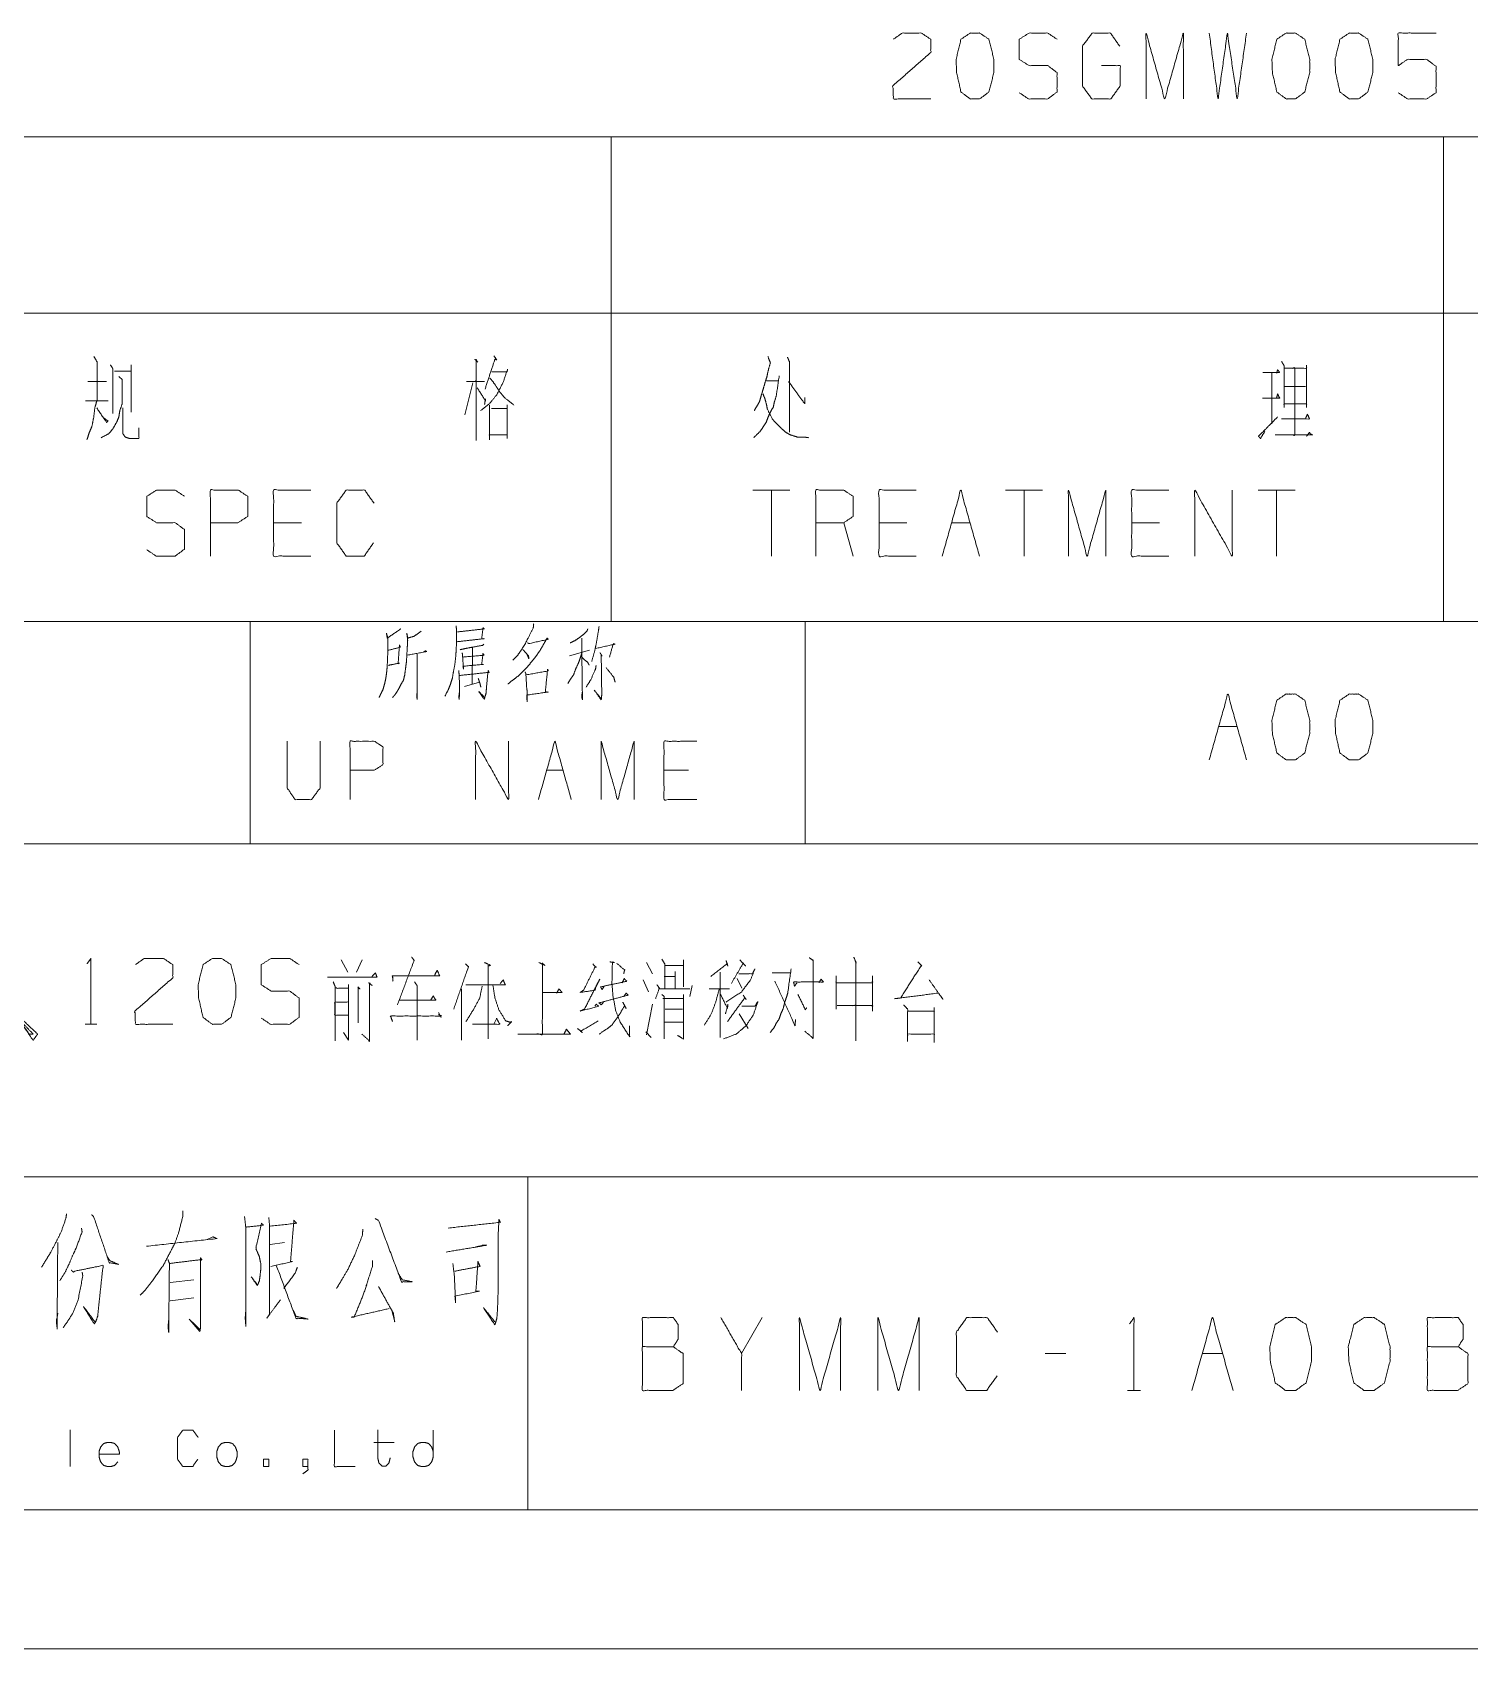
# Model space of a CAD drawing. Header units: millimetres. Extents: x 0 to 210, y 0 to 297.
# Drawn here: x 107.1 to 158.9, y 0 to 58.2 of the extents above; entities that cross this region are included whole.
import ezdxf

# ---------------------------------------------------------------- set-up
doc = ezdxf.new("R2010")
doc.units = ezdxf.units.MM
doc.layers.add('101', color=7, linetype='Continuous', true_color=0xffffff)

msp = doc.modelspace()

# ---------------------------------------------------------------- linework, layer by layer
at = {"layer": '101', "color": 72, "linetype": 'Continuous', "lineweight": 18}
for p, q in [((103, 54.463), (128, 54.463)), ((128, 54.463), (158, 54.463)), ((128, 54.463), (128, 48.113)), ((158, 54.463), (205, 54.463)), ((158, 54.463), (158, 48.113)), ((103, 48.113), (128, 48.113)), ((128, 48.113), (128, 37)), ((128, 48.113), (158, 48.113)), ((158, 48.113), (158, 37)), ((158, 48.113), (205, 48.113)), ((110.102, 46.025), (110.703, 46.025)), ((110.703, 46.25), (110.703, 44.55)), ((109.147, 45.65), (109.819, 45.65)), ((123.018, 45.6), (122.735, 44.45)), ((133.601, 45.675), (134.025, 45.675)), ((151.813, 45.95), (151.813, 44.125)), ((152.255, 45.475), (153.032, 45.475)), ((109.059, 44.95), (109.872, 44.95)), ((134.449, 41.737), (133.106, 41.737)), ((133.778, 41.737), (133.778, 39.362)), ((143.555, 41.737), (142.212, 41.737)), ((142.884, 41.737), (142.884, 39.362)), ((152.661, 41.737), (151.318, 41.737)), ((151.989, 41.737), (151.989, 39.362)), ((116.847, 40.563), (115.839, 40.563)), ((136.726, 39.362), (136.39, 40.563)), ((138.666, 40.563), (137.659, 40.563)), ((140.271, 40.563), (140.943, 40.563)), ((147.772, 40.563), (146.765, 40.563)), ((103, 37), (128, 37)), ((128, 37), (158, 37)), ((158, 37), (205, 37)), ((123.012, 36.054), (122.996, 34.751)), ((126.507, 35.767), (127.226, 35.966)), ((122.715, 34.663), (123.262, 34.818)), ((149.896, 33.217), (150.568, 33.217)), ((125.679, 31.649), (126.273, 31.649)), ((130.798, 31.649), (129.909, 31.649)), ((118.273, 24.817), (118.52, 24.367)), ((119.033, 24.817), (118.821, 24.367)), ((129.284, 24.717), (129.496, 24.317)), ((129.938, 24.617), (130.592, 24.617)), ((130.61, 24.817), (130.61, 23.842)), ((129.16, 24.092), (129.355, 23.667)), ((129.92, 24.217), (130.327, 24.217)), ((130.309, 24.392), (130.309, 23.767)), ((130.928, 23.892), (130.839, 23.492)), ((132.55, 24.142), (132.709, 23.792)), ((133.802, 24.342), (134.473, 24.342)), ((122.614, 23.767), (122.614, 21.917)), ((129.708, 23.767), (130.839, 23.767)), ((129.867, 23.417), (130.592, 23.417)), ((121.875, 22.742), (121.787, 22.917)), ((129.284, 22.117), (129.496, 23.217)), ((129.956, 23.042), (130.574, 23.042)), ((132.621, 22.867), (132.939, 22.342)), ((109.043, 22.492), (109.467, 22.492)), ((118.361, 22.192), (118.538, 21.917)), ((123.869, 22.692), (123.78, 22.492)), ((129.249, 22.217), (129.443, 22.017)), ((129.92, 22.567), (130.61, 22.567)), ((113.645, 14.842), (113.45, 14.738)), ((116.229, 14.635), (115.717, 14.566)), ((112.962, 13.289), (112.108, 13.186)), ((112.108, 12.53), (112.962, 12.634)), ((133.445, 11.925), (132.704, 10.628)), ((144.389, 10.628), (143.648, 10.628)), ((149.305, 10.628), (150.047, 10.628)), ((146.613, 9.303), (147.081, 9.303)), ((108.504, 7.887), (108.504, 6.562)), ((119.448, 7.431), (120.18, 7.431))]:
    msp.add_line(p, q, dxfattribs=at)
at = {"layer": '101', "color": 133, "linetype": 'Continuous', "lineweight": 18}
for p, q in [((25, 37), (205, 37)), ((115, 37), (115, 29)), ((135, 37), (135, 29)), ((25, 29), (205, 29)), ((75, 17), (184, 17)), ((125, 17), (125, 5)), ((25, 5), (205, 5)), ((25, 5), (205, 5)), ((0, 0), (210, 0))]:
    msp.add_line(p, q, dxfattribs=at)
at = {"layer": '101', "color": 72, "linetype": 'Continuous', "lineweight": 18}
for points, knots in [([(156.372, 56.054), (156.708, 55.829), (157.397, 55.829), (157.733, 56.054), (157.733, 57.004), (157.397, 57.254), (156.708, 57.254), (156.372, 57.029), (156.372, 58.204), (157.733, 58.204)], [0, 0, 0.062228, 0.168344, 0.230572, 0.376816, 0.441265, 0.547381, 0.609609, 0.790489, 1, 1]), ([(138.178, 57.979), (138.496, 58.204), (139.185, 58.204), (139.521, 57.979), (139.521, 57.504), (138.16, 56.304), (138.178, 55.829), (139.521, 55.829)], [0, 0, 0.069693, 0.192977, 0.265273, 0.350228, 0.674741, 0.759753, 1, 1]), ([(141.285, 55.829), (141.621, 56.079), (141.798, 56.779), (141.798, 57.254), (141.621, 57.979), (141.285, 58.204), (140.949, 58.204), (140.613, 57.979), (140.437, 57.254), (140.454, 56.779), (140.613, 56.079), (140.949, 55.829), (141.285, 55.829)], [0, 0, 0.067526, 0.183971, 0.260583, 0.380943, 0.446141, 0.500306, 0.565504, 0.685864, 0.762529, 0.87831, 0.945835, 1, 1]), ([(142.713, 56.054), (143.049, 55.829), (143.738, 55.829), (144.074, 56.079), (144.074, 56.779), (143.738, 57.029), (143.067, 57.029), (142.713, 57.254), (142.713, 57.979), (143.067, 58.204), (143.738, 58.204), (144.074, 57.979)], [0, 0, 0.068036, 0.184054, 0.254519, 0.372335, 0.442799, 0.555843, 0.62637, 0.748394, 0.81892, 0.931964, 1, 1]), ([(145.679, 57.029), (146.351, 57.029), (146.351, 56.304), (146.015, 55.829), (145.325, 55.829), (144.99, 56.304), (144.99, 57.729), (145.343, 58.204), (145.997, 58.204), (146.333, 57.729)], [0, 0, 0.103297, 0.214796, 0.304262, 0.410276, 0.499741, 0.718897, 0.809958, 0.910535, 1, 1]), ([(147.284, 55.829), (147.284, 58.204), (147.955, 55.829), (148.627, 58.204), (148.627, 55.829)], [0, 0, 0.245192, 0.5, 0.754808, 1, 1]), ([(149.56, 58.204), (149.878, 55.829), (150.214, 58.204), (150.568, 55.829), (150.904, 58.204)], [0, 0, 0.249745, 0.499742, 0.750003, 1, 1]), ([(152.667, 55.829), (153.003, 56.079), (153.18, 56.779), (153.18, 57.254), (153.003, 57.979), (152.667, 58.204), (152.332, 58.204), (151.996, 57.979), (151.819, 57.254), (151.837, 56.779), (151.996, 56.079), (152.332, 55.829), (152.667, 55.829)], [0, 0, 0.067526, 0.183971, 0.260583, 0.380943, 0.446141, 0.500306, 0.565504, 0.685864, 0.762529, 0.87831, 0.945835, 1, 1]), ([(154.944, 55.829), (155.28, 56.079), (155.456, 56.779), (155.456, 57.254), (155.28, 57.979), (154.944, 58.204), (154.608, 58.204), (154.272, 57.979), (154.095, 57.254), (154.113, 56.779), (154.272, 56.079), (154.608, 55.829), (154.944, 55.829)], [0, 0, 0.067525, 0.18397, 0.260582, 0.380942, 0.44614, 0.500306, 0.565504, 0.685863, 0.762528, 0.878308, 0.945834, 1, 1]), ([(109.359, 46.55), (109.483, 46.35), (109.483, 45), (109.395, 44.7), (109.359, 44.375), (109.289, 44.025), (109.2, 43.825), (109.112, 43.55)], [0, 0, 0.076124, 0.513098, 0.61433, 0.720148, 0.835726, 0.906502, 1, 1]), ([(109.96, 46.25), (110.049, 46.1), (110.049, 44.5)], [0, 0, 0.098129, 1, 1]), ([(123.089, 46.45), (123.195, 46.35), (123.142, 46.425), (123.142, 43.525), (123.142, 45.65), (122.788, 45.65), (123.442, 45.65)], [0, 0, 0.023248, 0.037897, 0.500409, 0.839319, 0.895699, 1, 1]), ([(123.708, 46), (124.255, 46), (124.273, 46.1), (124.114, 45.625), (123.884, 45.175), (123.619, 44.85), (123.301, 44.6)], [0, 0, 0.220962, 0.261916, 0.463927, 0.667688, 0.836827, 1, 1]), ([(123.778, 46.575), (123.884, 46.425), (123.814, 46.45), (123.46, 45.375)], [0, 0, 0.13213, 0.186063, 1, 1]), ([(133.654, 46.55), (133.742, 46.325), (133.654, 46), (133.619, 45.825), (133.548, 45.6), (133.477, 45.35), (133.407, 45.125), (133.353, 44.925), (133.265, 44.775), (133.159, 44.6)], [0, 0, 0.116543, 0.278922, 0.364994, 0.478699, 0.603955, 0.717661, 0.817415, 0.901348, 1, 1]), ([(134.361, 46.525), (134.432, 46.35), (134.432, 43.825)], [0, 0, 0.06955, 1, 1]), ([(151.495, 45.975), (152.096, 45.975), (152.025, 46.075), (151.989, 45.95)], [0, 0, 0.704249, 0.847765, 1, 1]), ([(152.166, 46.375), (152.255, 46.225), (152.255, 44.725), (152.255, 44.85), (153.068, 44.85), (153.068, 44.725), (153.068, 46.225), (153.068, 46.125), (152.255, 46.125), (152.643, 46.125), (152.643, 43.725), (151.936, 43.725), (153.28, 43.725), (153.191, 43.775), (153.174, 43.825), (153.068, 43.675)], [0, 0, 0.016858, 0.162099, 0.174203, 0.252928, 0.265032, 0.410274, 0.419956, 0.498682, 0.536333, 0.76872, 0.837177, 0.967246, 0.977078, 0.982212, 1, 1]), ([(110.261, 45.825), (110.385, 45.725), (110.385, 44.85), (110.296, 44.6), (110.261, 44.375), (110.19, 44.2), (110.049, 43.95), (109.907, 43.775), (109.624, 43.625)], [0, 0, 0.062433, 0.405832, 0.509894, 0.59928, 0.673353, 0.786074, 0.87437, 1, 1]), ([(123.177, 45.425), (123.478, 44.95), (123.478, 45.025), (123.442, 44.825)], [0, 0, 0.668994, 0.75826, 1, 1]), ([(123.637, 45.775), (123.814, 45.55), (124.008, 45.25), (124.185, 45.05), (124.503, 44.8)], [0, 0, 0.21756, 0.48939, 0.692336, 1, 1]), ([(134.061, 45.85), (133.954, 45.125), (133.884, 44.9), (133.848, 44.725), (133.742, 44.55), (133.654, 44.35), (133.601, 44.2), (133.477, 44), (133.371, 43.85), (133.141, 43.625)], [0, 0, 0.296654, 0.39214, 0.464421, 0.547268, 0.635794, 0.700206, 0.795423, 0.869796, 1, 1]), ([(134.396, 45.65), (134.98, 44.85), (134.98, 45.075)], [0, 0, 0.814823, 1, 1]), ([(133.477, 45.2), (133.548, 45.025), (133.601, 44.825), (133.636, 44.65), (133.813, 44.3), (133.901, 44.2), (134.149, 43.95), (134.29, 43.825), (134.467, 43.725), (134.714, 43.65), (134.944, 43.65), (135.121, 43.625)], [0, 0, 0.075193, 0.157622, 0.228748, 0.384953, 0.438117, 0.578252, 0.653438, 0.734338, 0.837349, 0.928887, 1, 1]), ([(151.477, 45.05), (152.096, 45.05), (152.025, 45.2), (151.989, 45.075)], [0, 0, 0.676568, 0.857927, 1, 1]), ([(109.465, 44.7), (109.819, 44.175), (109.872, 44.225), (109.731, 44.325)], [0, 0, 0.720053, 0.802973, 1, 1]), ([(110.402, 44.7), (110.402, 43.775), (110.491, 43.65), (110.632, 43.6), (110.985, 43.6), (110.985, 43.975)], [0, 0, 0.472766, 0.551006, 0.627665, 0.808337, 1, 1]), ([(123.619, 44.8), (123.619, 43.55), (123.619, 43.725), (124.255, 43.725), (124.255, 43.6), (124.255, 44.8), (124.255, 44.675), (123.69, 44.675)], [0, 0, 0.306606, 0.349531, 0.505606, 0.536266, 0.830607, 0.861268, 1, 1]), ([(151.565, 43.85), (151.406, 43.6), (151.336, 43.675), (152.025, 44.375)], [0, 0, 0.214442, 0.289032, 1, 1]), ([(152.166, 44.3), (153.174, 44.3), (153.103, 44.475), (153.032, 44.325)], [0, 0, 0.739677, 0.87825, 1, 1]), ([(111.269, 39.588), (111.604, 39.362), (112.294, 39.362), (112.63, 39.613), (112.63, 40.313), (112.294, 40.563), (111.622, 40.563), (111.269, 40.788), (111.269, 41.513), (111.622, 41.737), (112.294, 41.737), (112.63, 41.513)], [0, 0, 0.068036, 0.184055, 0.254519, 0.372335, 0.4428, 0.555844, 0.62637, 0.748394, 0.81892, 0.931964, 1, 1]), ([(113.563, 39.362), (113.563, 41.737), (114.57, 41.737), (114.906, 41.513), (114.906, 40.788), (114.553, 40.563), (113.563, 40.563)], [0, 0, 0.401146, 0.571312, 0.639588, 0.762044, 0.832819, 1, 1]), ([(117.183, 39.362), (115.839, 39.362), (115.839, 41.737), (117.183, 41.737)], [0, 0, 0.26539, 0.73461, 1, 1]), ([(119.441, 39.838), (119.106, 39.362), (118.452, 39.362), (118.116, 39.838), (118.116, 41.263), (118.452, 41.737), (119.123, 41.737), (119.459, 41.263)], [0, 0, 0.114569, 0.243367, 0.357936, 0.638584, 0.753153, 0.885432, 1, 1]), ([(135.383, 39.362), (135.383, 41.737), (136.39, 41.737), (136.726, 41.513), (136.726, 40.788), (136.39, 40.563), (135.383, 40.563)], [0, 0, 0.400952, 0.571035, 0.639278, 0.761674, 0.829917, 1, 1]), ([(139.002, 39.362), (137.659, 39.362), (137.659, 41.737), (139.002, 41.737)], [0, 0, 0.26539, 0.73461, 1, 1]), ([(139.935, 39.362), (140.607, 41.737), (141.279, 39.362)], [0, 0, 0.5, 1, 1]), ([(144.488, 39.362), (144.488, 41.737), (145.16, 39.362), (145.832, 41.737), (145.832, 39.362)], [0, 0, 0.245192, 0.5, 0.754808, 1, 1]), ([(148.108, 39.362), (146.765, 39.362), (146.765, 41.737), (148.108, 41.737)], [0, 0, 0.26539, 0.73461, 1, 1]), ([(149.041, 39.362), (149.041, 41.737), (150.385, 39.362), (150.385, 41.737)], [0, 0, 0.317574, 0.682426, 1, 1]), ([(120.421, 36.739), (120.359, 36.695), (119.937, 36.407), (119.906, 36.584), (119.953, 36.407), (119.953, 35.833), (119.937, 35.48), (119.922, 35.237), (119.89, 34.994), (119.843, 34.774), (119.781, 34.553), (119.703, 34.398), (119.641, 34.266)], [0, 0, 0.024363, 0.186801, 0.243941, 0.302153, 0.485022, 0.597667, 0.675194, 0.753199, 0.825098, 0.89819, 0.953346, 1, 1]), ([(122.419, 36.849), (122.434, 36.65), (122.434, 36.297), (122.419, 35.966), (122.403, 35.745), (122.372, 35.458), (122.325, 35.215), (122.278, 34.95), (122.216, 34.751), (122.138, 34.553), (122.013, 34.31)], [0, 0, 0.076502, 0.212087, 0.33934, 0.424292, 0.535106, 0.630037, 0.733303, 0.813246, 0.895185, 1, 1]), ([(122.465, 36.628), (123.433, 36.739), (123.387, 36.783), (123.34, 36.385), (123.418, 36.385), (122.45, 36.275)], [0, 0, 0.391079, 0.41692, 0.577582, 0.608917, 1, 1]), ([(125.212, 36.915), (125.197, 36.761), (125.009, 36.407), (124.9, 36.187), (124.775, 35.988), (124.619, 35.767), (124.463, 35.613)], [0, 0, 0.101774, 0.363751, 0.525154, 0.678922, 0.85608, 1, 1]), ([(127.163, 36.739), (127.132, 36.65), (126.929, 36.474), (126.71, 36.319), (126.523, 36.231)], [0, 0, 0.111852, 0.433096, 0.752713, 1, 1]), ([(127.569, 36.827), (127.553, 36.717), (127.475, 36.253), (127.413, 35.944), (127.304, 35.568)], [0, 0, 0.086565, 0.451628, 0.696475, 1, 1]), ([(119.984, 35.414), (120.015, 35.436), (120.374, 35.502), (120.327, 35.48), (120.374, 36.165), (120.405, 36.076), (119.968, 35.966)], [0, 0, 0.022686, 0.239276, 0.269989, 0.676988, 0.732559, 1, 1]), ([(121.155, 36.65), (120.905, 36.474), (120.671, 36.407), (120.64, 36.584), (120.671, 36.319), (120.655, 36.054), (120.64, 35.767), (120.624, 35.524), (120.593, 35.303), (120.562, 35.061), (120.515, 34.884), (120.437, 34.751), (120.359, 34.597), (120.281, 34.464), (120.203, 34.354), (120.124, 34.266)], [0, 0, 0.096321, 0.172939, 0.229417, 0.313418, 0.396987, 0.487496, 0.564125, 0.634337, 0.711437, 0.768975, 0.817389, 0.871906, 0.920319, 0.962889, 1, 1]), ([(123.418, 36.187), (123.371, 36.143), (122.981, 36.076), (122.762, 36.032), (122.559, 35.988)], [0, 0, 0.072252, 0.516596, 0.766865, 1, 1]), ([(124.994, 36.231), (125.041, 36.209), (125.743, 36.363), (125.696, 36.407), (125.571, 36.187), (125.431, 35.944), (125.29, 35.745), (125.134, 35.546), (124.963, 35.348), (124.775, 35.149), (124.572, 34.972), (124.416, 34.862), (124.291, 34.751)], [0, 0, 0.017096, 0.254607, 0.275862, 0.359625, 0.452277, 0.53264, 0.616084, 0.702808, 0.792985, 0.881825, 0.94496, 1, 1]), ([(126.945, 36.407), (126.96, 34.663), (126.976, 34.177), (126.945, 34.266), (126.96, 34.464)], [0, 0, 0.691282, 0.883883, 0.921006, 1, 1]), ([(127.444, 36.032), (128.147, 36.187), (128.084, 36.209), (127.944, 35.723)], [0, 0, 0.55707, 0.608361, 1, 1]), ([(120.655, 35.789), (121.358, 35.922), (121.311, 35.944), (121.233, 35.9)], [0, 0, 0.834812, 0.895274, 1, 1]), ([(121.014, 35.833), (121.014, 34.199), (120.999, 34.31), (121.014, 34.487)], [0, 0, 0.849784, 0.907773, 1, 1]), ([(122.637, 35.878), (122.653, 35.723), (122.684, 35.281), (122.668, 35.392), (123.402, 35.458), (123.34, 35.458), (123.387, 35.855), (123.418, 35.789), (122.653, 35.723)], [0, 0, 0.056492, 0.217482, 0.25803, 0.525927, 0.548636, 0.694166, 0.720796, 1, 1]), ([(124.822, 35.988), (124.853, 35.966), (125.025, 35.767), (125.041, 35.657), (124.978, 35.811)], [0, 0, 0.066042, 0.519584, 0.712131, 1, 1]), ([(126.945, 35.855), (126.851, 35.568), (126.742, 35.326), (126.648, 35.083), (126.554, 34.95), (126.445, 34.774)], [0, 0, 0.251918, 0.474133, 0.691325, 0.826698, 1, 1]), ([(126.96, 35.701), (127.163, 35.524), (127.21, 35.436)], [0, 0, 0.729093, 1, 1]), ([(127.6, 35.878), (127.678, 35.767), (127.647, 35.789), (127.663, 34.619), (127.663, 34.332), (127.647, 34.177), (127.397, 34.531), (127.647, 34.222)], [0, 0, 0.051678, 0.066295, 0.513631, 0.623345, 0.682723, 0.848096, 1, 1]), ([(122.512, 35.237), (122.528, 35.039), (122.544, 34.531), (122.528, 34.199), (122.512, 34.288), (122.544, 34.509)], [0, 0, 0.147472, 0.523364, 0.768667, 0.835021, 1, 1]), ([(122.544, 35.061), (123.605, 35.171), (123.574, 35.237), (123.558, 35.127), (123.511, 34.619), (123.496, 34.42), (123.433, 34.199), (123.23, 34.487), (123.449, 34.266)], [0, 0, 0.374082, 0.399751, 0.438832, 0.617592, 0.687461, 0.76789, 0.891106, 1, 1]), ([(123.215, 34.95), (123.277, 34.774), (123.308, 34.641)], [0, 0, 0.579211, 1, 1]), ([(124.9, 35.193), (124.931, 35.127), (124.963, 34.575), (124.978, 34.509), (124.978, 34.111), (124.963, 34.288), (124.963, 34.354), (125.728, 34.464), (125.634, 34.464), (125.712, 35.281), (125.743, 35.237), (125.696, 35.215), (124.947, 35.083)], [0, 0, 0.01883, 0.160989, 0.178488, 0.28068, 0.326276, 0.343307, 0.542027, 0.566111, 0.777128, 0.791034, 0.804346, 1, 1]), ([(127.46, 35.414), (127.444, 35.303), (127.272, 34.906), (127.101, 34.641)], [0, 0, 0.12962, 0.632946, 1, 1]), ([(127.819, 35.348), (128.1, 34.994), (128.147, 34.818)], [0, 0, 0.711827, 1, 1]), ([(152.667, 32.017), (153.003, 32.267), (153.18, 32.967), (153.18, 33.442), (153.003, 34.167), (152.667, 34.392), (152.332, 34.392), (151.996, 34.167), (151.819, 33.442), (151.837, 32.967), (151.996, 32.267), (152.332, 32.017), (152.667, 32.017)], [0, 0, 0.067526, 0.183972, 0.260584, 0.380943, 0.446141, 0.500306, 0.565504, 0.685864, 0.762529, 0.87831, 0.945835, 1, 1]), ([(154.944, 32.017), (155.28, 32.267), (155.456, 32.967), (155.456, 33.442), (155.28, 34.167), (154.944, 34.392), (154.608, 34.392), (154.272, 34.167), (154.095, 33.442), (154.113, 32.967), (154.272, 32.267), (154.608, 32.017), (154.944, 32.017)], [0, 0, 0.067525, 0.183971, 0.260583, 0.380942, 0.44614, 0.500306, 0.565504, 0.685863, 0.762528, 0.878308, 0.945834, 1, 1]), ([(116.331, 32.687), (116.331, 31.009), (116.612, 30.589), (117.205, 30.589), (117.517, 31.009), (117.517, 32.687)], [0, 0, 0.337151, 0.438598, 0.557782, 0.662849, 1, 1]), ([(118.594, 30.589), (118.594, 32.687), (119.484, 32.687), (119.78, 32.488), (119.78, 31.848), (119.468, 31.649), (118.594, 31.649)], [0, 0, 0.401145, 0.571312, 0.639588, 0.762043, 0.832818, 1, 1]), ([(123.12, 30.589), (123.12, 32.687), (124.306, 30.589), (124.306, 32.687)], [0, 0, 0.317574, 0.682426, 1, 1]), ([(125.383, 30.589), (125.976, 32.687), (126.569, 30.589)], [0, 0, 0.5, 1, 1]), ([(127.646, 30.589), (127.646, 32.687), (128.239, 30.589), (128.832, 32.687), (128.832, 30.589)], [0, 0, 0.245192, 0.5, 0.754808, 1, 1]), ([(131.095, 30.589), (129.909, 30.589), (129.909, 32.687), (131.095, 32.687)], [0, 0, 0.26539, 0.73461, 1, 1]), ([(109.114, 24.667), (109.255, 24.867), (109.255, 22.492)], [0, 0, 0.093488, 1, 1]), ([(110.86, 24.642), (111.178, 24.867), (111.868, 24.867), (112.203, 24.642), (112.203, 24.167), (110.842, 22.967), (110.86, 22.492), (112.203, 22.492)], [0, 0, 0.069692, 0.192978, 0.265274, 0.350227, 0.67474, 0.759752, 1, 1]), ([(113.967, 22.492), (114.303, 22.742), (114.48, 23.442), (114.48, 23.917), (114.303, 24.642), (113.967, 24.867), (113.632, 24.867), (113.296, 24.642), (113.119, 23.917), (113.137, 23.442), (113.296, 22.742), (113.632, 22.492), (113.967, 22.492)], [0, 0, 0.067526, 0.183972, 0.260584, 0.380943, 0.446142, 0.500306, 0.565504, 0.685863, 0.762529, 0.87831, 0.945835, 1, 1]), ([(115.395, 22.717), (115.731, 22.492), (116.421, 22.492), (116.756, 22.742), (116.756, 23.442), (116.421, 23.692), (115.749, 23.692), (115.395, 23.917), (115.395, 24.642), (115.749, 24.867), (116.421, 24.867), (116.756, 24.642)], [0, 0, 0.068036, 0.184055, 0.254519, 0.372335, 0.4428, 0.555844, 0.62637, 0.748394, 0.81892, 0.931964, 1, 1]), ([(120.814, 24.917), (120.903, 24.792), (120.302, 23.192)], [0, 0, 0.082204, 1, 1]), ([(122.755, 24.667), (122.861, 24.567), (122.331, 23.042)], [0, 0, 0.082805, 1, 1]), ([(123.444, 24.717), (123.657, 24.617), (123.568, 24.592), (123.568, 21.967)], [0, 0, 0.079453, 0.110573, 1, 1]), ([(125.403, 24.717), (125.615, 24.617), (125.526, 24.692), (125.526, 22.142), (124.643, 22.142), (126.534, 22.142), (126.393, 22.317), (126.304, 22.142)], [0, 0, 0.038464, 0.057477, 0.475756, 0.620718, 0.930937, 0.967842, 1, 1]), ([(127.343, 24.667), (127.467, 24.542), (127.432, 24.567), (127.008, 23.717), (126.884, 23.642), (127.414, 23.717), (127.591, 24.117), (127.043, 23.042), (126.884, 22.967), (127.555, 23.142), (127.467, 23.217), (127.414, 23.142)], [0, 0, 0.038477, 0.047949, 0.255777, 0.287429, 0.404589, 0.500261, 0.764229, 0.802704, 0.954548, 0.979906, 1, 1]), ([(127.962, 24.742), (128.121, 24.717), (128.05, 24.742), (128.033, 23.992), (128.068, 23.517), (128.174, 22.967), (128.333, 22.567), (128.669, 22.042), (128.669, 22.442)], [0, 0, 0.04632, 0.067889, 0.283692, 0.420708, 0.581834, 0.705663, 0.884937, 1, 1]), ([(128.209, 24.692), (128.492, 24.442), (128.492, 24.467), (128.457, 24.317)], [0, 0, 0.678188, 0.723107, 1, 1]), ([(129.832, 24.842), (129.938, 24.667), (129.938, 23.767)], [0, 0, 0.185244, 1, 1]), ([(132.144, 24.792), (132.214, 24.592), (132.179, 24.667), (131.596, 24.217)], [0, 0, 0.205605, 0.285967, 1, 1]), ([(132.603, 24.317), (133.098, 24.317), (133.187, 24.492), (133.028, 24.092), (132.709, 23.667), (132.144, 23.292)], [0, 0, 0.21232, 0.296428, 0.481106, 0.708864, 1, 1]), ([(132.639, 24.817), (132.851, 24.592), (132.762, 24.692), (132.338, 23.967)], [0, 0, 0.241072, 0.345119, 1, 1]), ([(134.491, 24.492), (134.367, 23.617), (134.332, 23.492), (134.261, 23.292), (134.208, 23.067), (134.12, 22.867), (134.049, 22.667), (133.961, 22.542), (133.872, 22.367), (133.731, 22.192)], [0, 0, 0.358966, 0.411732, 0.497901, 0.5918, 0.68062, 0.766788, 0.828972, 0.908607, 1, 1]), ([(135.145, 24.892), (135.286, 24.792), (135.286, 21.992), (134.986, 22.242)], [0, 0, 0.051481, 0.88381, 1, 1]), ([(136.75, 24.917), (136.838, 24.692), (136.82, 24.742), (136.82, 21.892), (136.82, 23.167), (136.149, 23.167), (137.421, 23.167), (137.421, 22.967), (137.421, 24.242), (137.421, 23.992), (136.113, 23.992), (136.113, 24.242), (136.113, 23.042)], [0, 0, 0.022286, 0.027175, 0.289921, 0.407465, 0.469386, 0.586709, 0.605148, 0.722692, 0.74574, 0.866322, 0.88937, 1, 1]), ([(139.062, 24.742), (139.203, 24.592), (139.168, 24.592), (138.443, 23.442), (138.231, 23.417), (139.804, 23.617), (139.963, 23.392), (139.468, 24.092)], [0, 0, 0.045476, 0.053274, 0.353144, 0.40026, 0.750088, 0.810877, 1, 1]), ([(117.778, 24.192), (119.563, 24.192), (119.51, 24.342), (119.386, 24.217)], [0, 0, 0.842004, 0.917046, 1, 1]), ([(117.99, 24.017), (118.061, 23.842), (118.061, 21.892), (118.061, 23.792), (118.538, 23.792), (118.538, 23.917), (118.538, 21.917), (118.538, 23.292), (118.043, 23.292), (118.043, 22.817), (118.52, 22.817)], [0, 0, 0.019945, 0.226009, 0.42679, 0.477219, 0.490429, 0.701776, 0.847078, 0.899375, 0.94957, 1, 1]), ([(119.263, 23.992), (119.386, 23.892), (119.298, 23.967), (119.298, 21.892), (119.015, 22.142)], [0, 0, 0.058327, 0.100825, 0.861609, 1, 1]), ([(120.143, 24.042), (120.125, 24.242), (121.822, 24.242), (121.734, 24.442), (121.645, 24.267)], [0, 0, 0.086832, 0.820652, 0.915214, 1, 1]), ([(120.92, 24.017), (121.009, 23.892), (121.009, 21.917)], [0, 0, 0.071934, 1, 1]), ([(122.773, 23.917), (124.187, 23.917), (124.116, 24.092), (124.01, 23.967)], [0, 0, 0.800377, 0.907212, 1, 1]), ([(123.745, 23.892), (123.816, 23.442), (123.957, 23.017), (124.204, 22.617), (124.364, 22.567), (124.417, 22.592), (124.275, 22.442)], [0, 0, 0.252325, 0.500432, 0.760973, 0.853343, 0.885813, 1, 1]), ([(127.75, 23.867), (127.679, 23.742), (127.626, 23.842), (128.563, 24.042), (128.475, 24.142), (128.404, 23.992)], [0, 0, 0.094858, 0.169619, 0.802321, 0.890471, 1, 1]), ([(129.655, 23.917), (129.744, 23.792), (129.602, 23.417)], [0, 0, 0.276398, 1, 1]), ([(131.543, 23.767), (132.268, 23.767), (131.932, 23.767), (131.932, 24.367), (131.932, 22.017)], [0, 0, 0.180693, 0.264429, 0.414037, 1, 1]), ([(133.908, 24.042), (134.632, 22.442), (134.65, 22.667)], [0, 0, 0.886138, 1, 1]), ([(134.703, 23.992), (134.615, 23.867), (134.579, 24.017), (135.658, 24.017), (135.569, 24.117), (135.498, 23.992)], [0, 0, 0.092086, 0.184785, 0.833336, 0.913614, 1, 1]), ([(118.874, 23.842), (118.962, 23.767), (118.891, 23.792), (118.891, 22.542)], [0, 0, 0.080444, 0.13249, 1, 1]), ([(120.373, 23.367), (121.681, 23.367), (121.592, 23.517), (121.504, 23.367)], [0, 0, 0.789753, 0.894877, 1, 1]), ([(123.356, 23.867), (123.268, 23.442), (123.038, 23.017), (122.773, 22.592)], [0, 0, 0.306097, 0.646779, 1, 1]), ([(125.544, 23.642), (126.233, 23.642), (126.127, 23.767), (126.039, 23.617)], [0, 0, 0.670977, 0.830541, 1, 1]), ([(127.732, 23.292), (127.644, 23.192), (127.573, 23.267), (128.616, 23.542), (128.545, 23.617), (128.457, 23.492)], [0, 0, 0.08494, 0.150543, 0.836962, 0.902565, 1, 1]), ([(128.422, 23.292), (128.545, 23.067), (128.492, 23.167), (128.316, 22.867), (128.033, 22.467), (127.874, 22.342), (127.573, 22.142)], [0, 0, 0.144963, 0.208863, 0.405442, 0.682006, 0.79622, 1, 1]), ([(129.832, 23.567), (129.92, 23.492), (129.92, 21.967)], [0, 0, 0.070639, 1, 1]), ([(130.61, 23.567), (130.61, 21.967), (130.398, 22.092)], [0, 0, 0.866648, 1, 1]), ([(131.896, 23.742), (131.773, 23.292), (131.614, 22.867), (131.366, 22.467)], [0, 0, 0.335551, 0.661825, 1, 1]), ([(131.949, 23.567), (132.197, 23.067), (132.214, 23.217), (132.126, 22.867)], [0, 0, 0.521434, 0.662601, 1, 1]), ([(132.709, 23.142), (133.187, 23.142), (133.293, 23.317), (133.134, 22.842), (132.868, 22.442), (132.515, 22.142), (132.055, 21.967)], [0, 0, 0.182284, 0.260443, 0.45178, 0.635078, 0.81217, 1, 1]), ([(132.762, 23.542), (132.868, 23.392), (132.815, 23.442), (132.197, 22.592)], [0, 0, 0.140459, 0.196187, 1, 1]), ([(134.738, 23.567), (135.004, 23.017), (135.057, 23.092)], [0, 0, 0.869239, 1, 1]), ([(106.572, 22.767), (107.173, 22.142), (107.032, 22.142), (106.431, 22.992), (107.173, 21.917), (107.332, 22.142), (106.431, 22.992)], [0, 0, 0.178024, 0.207056, 0.420794, 0.68903, 0.745609, 1, 1]), ([(120.125, 22.592), (120.054, 22.792), (121.893, 22.792), (121.787, 22.842)], [0, 0, 0.097863, 0.945912, 1, 1]), ([(123.003, 22.492), (123.992, 22.492), (123.869, 22.717)], [0, 0, 0.794016, 1, 1]), ([(138.549, 23.192), (138.69, 23.042), (138.69, 21.867), (138.69, 22.142), (139.645, 22.142), (139.645, 21.842), (139.645, 23.092), (139.645, 22.967), (138.708, 22.967)], [0, 0, 0.039472, 0.264466, 0.317123, 0.499886, 0.557331, 0.796686, 0.820622, 1, 1]), ([(126.795, 22.342), (126.972, 22.192), (126.902, 22.242), (127.538, 22.617)], [0, 0, 0.219322, 0.301248, 1, 1]), ([(112.572, 15.773), (112.572, 15.601), (112.425, 15.014), (112.279, 14.6), (112.133, 14.324), (111.864, 13.807), (111.474, 13.255), (111.206, 12.91), (111.035, 12.737)], [0, 0, 0.049752, 0.224096, 0.350741, 0.440843, 0.608969, 0.803946, 0.929998, 1, 1]), ([(108.377, 15.67), (108.353, 15.497), (108.182, 15.014), (108.011, 14.669), (107.792, 14.255), (107.621, 13.979), (107.475, 13.738)], [0, 0, 0.081145, 0.319755, 0.499048, 0.717309, 0.868472, 1, 1]), ([(108.914, 15.152), (108.938, 15.014), (108.719, 14.428), (108.621, 14.221), (108.475, 13.876), (108.328, 13.565), (108.133, 13.255)], [0, 0, 0.067376, 0.368458, 0.47848, 0.658655, 0.823687, 1, 1]), ([(109.28, 15.635), (109.353, 15.566), (109.914, 13.91), (110.255, 13.841), (109.938, 13.979), (109.841, 14.117)], [0, 0, 0.037082, 0.681736, 0.810183, 0.937685, 1, 1]), ([(114.79, 15.566), (114.839, 15.152), (114.839, 11.633), (114.815, 11.909), (114.839, 12.22)], [0, 0, 0.092137, 0.86992, 0.931161, 1, 1]), ([(114.864, 15.187), (115.473, 15.256), (115.4, 15.325), (115.205, 14.462), (115.205, 14.393), (115.254, 14.29), (115.327, 14.117), (115.376, 13.876), (115.376, 13.669), (115.351, 13.427), (115.327, 13.255), (115.254, 13.082), (115.034, 13.393), (115.254, 13.117)], [0, 0, 0.163215, 0.189964, 0.425151, 0.443502, 0.473933, 0.523768, 0.589295, 0.644348, 0.708904, 0.755239, 0.805074, 0.906208, 1, 1]), ([(115.668, 15.532), (115.693, 15.221), (115.693, 12.047), (115.595, 11.909), (116.083, 12.565)], [0, 0, 0.069653, 0.779472, 0.817267, 1, 1]), ([(115.717, 15.221), (116.669, 15.325), (116.571, 15.428), (116.449, 13.945), (116.522, 13.945), (115.742, 13.772)], [0, 0, 0.276543, 0.31765, 0.747833, 0.76898, 1, 1]), ([(119.497, 15.497), (119.619, 15.428), (120.448, 13.22), (120.839, 13.22), (120.473, 13.289), (120.326, 13.531)], [0, 0, 0.039541, 0.70512, 0.815248, 0.920313, 1, 1]), ([(122.13, 15.152), (124.009, 15.359), (123.96, 15.463), (123.935, 14.945), (123.935, 13.013), (123.911, 12.254), (123.887, 11.909), (123.838, 11.737), (123.813, 11.668), (123.399, 12.289), (123.813, 11.771)], [0, 0, 0.26165, 0.277494, 0.349234, 0.616765, 0.721921, 0.769814, 0.794638, 0.804772, 0.908173, 1, 1]), ([(108.06, 14.635), (108.036, 11.53), (108.011, 11.806), (108.06, 12.082)], [0, 0, 0.847819, 0.923473, 1, 1]), ([(111.254, 14.497), (113.791, 14.773), (113.645, 14.842)], [0, 0, 0.940373, 1, 1]), ([(119.058, 15.118), (119.034, 14.876), (118.765, 14.186), (118.521, 13.669), (118.277, 13.255), (118.107, 12.979)], [0, 0, 0.102841, 0.416512, 0.658905, 0.862492, 1, 1]), ([(112.035, 14.014), (112.084, 13.876), (112.059, 11.599), (112.059, 11.392), (112.035, 11.599), (112.059, 11.84)], [0, 0, 0.047497, 0.786427, 0.853598, 0.921235, 1, 1]), ([(112.084, 13.876), (113.206, 14.014), (113.206, 14.083), (113.255, 14.014), (113.206, 13.979), (113.206, 11.564), (113.181, 11.426), (112.791, 11.875), (113.181, 11.495)], [0, 0, 0.224399, 0.238095, 0.254869, 0.26673, 0.746111, 0.773928, 0.891943, 1, 1]), ([(119.399, 13.979), (119.399, 13.772), (119.18, 13.082), (119.204, 13.117), (118.985, 12.53), (118.741, 11.944), (118.643, 11.944), (120.009, 12.254)], [0, 0, 0.05545, 0.249412, 0.26073, 0.428483, 0.598636, 0.624771, 1, 1]), ([(122.057, 14.29), (123.521, 14.531), (123.374, 14.531), (123.106, 14.462)], [0, 0, 0.777946, 0.854702, 1, 1]), ([(108.938, 13.565), (108.963, 13.427), (108.792, 12.565), (108.597, 12.082), (108.426, 11.806), (108.255, 11.564)], [0, 0, 0.064861, 0.4718, 0.712904, 0.863112, 1, 1]), ([(108.548, 13.634), (108.621, 13.565), (108.67, 13.6), (109.694, 13.807), (109.548, 12.461), (109.499, 11.978), (109.426, 11.771), (109.377, 11.702), (108.987, 12.323), (109.402, 11.771)], [0, 0, 0.021075, 0.033595, 0.2526, 0.536205, 0.63793, 0.683936, 0.701643, 0.855332, 1, 1]), ([(115.937, 13.807), (116.644, 11.909), (117.083, 11.875), (116.644, 11.978), (116.547, 12.185)], [0, 0, 0.643821, 0.783835, 0.927245, 1, 1]), ([(116.693, 13.738), (116.62, 13.531), (116.205, 12.979)], [0, 0, 0.241282, 1, 1]), ([(122.301, 13.876), (122.35, 13.462), (122.399, 12.461), (122.374, 12.703), (123.252, 12.875), (123.13, 12.875), (123.204, 13.945), (123.277, 13.772), (122.374, 13.6)], [0, 0, 0.085839, 0.292104, 0.342086, 0.526357, 0.55147, 0.772214, 0.810798, 1, 1]), ([(119.619, 13.048), (120.156, 12.082), (120.204, 11.771), (120.107, 12.151)], [0, 0, 0.610117, 0.783655, 1, 1]), ([(129.134, 10.876), (129.134, 11.925), (130.246, 11.925), (130.421, 11.677), (130.421, 11.152), (130.246, 10.876), (129.134, 10.876), (129.134, 9.303), (130.226, 9.303), (130.597, 9.551), (130.597, 10.628), (130.246, 10.876)], [0, 0, 0.115917, 0.238847, 0.272469, 0.330428, 0.366584, 0.489514, 0.663389, 0.784163, 0.833486, 0.952453, 1, 1]), ([(132.704, 9.303), (132.704, 10.628), (131.962, 11.925)], [0, 0, 0.469958, 1, 1]), ([(134.791, 9.303), (134.791, 11.925), (135.533, 9.303), (136.274, 11.925), (136.274, 9.303)], [0, 0, 0.245192, 0.5, 0.754808, 1, 1]), ([(137.62, 9.303), (137.62, 11.925), (138.361, 9.303), (139.103, 11.925), (139.103, 9.303)], [0, 0, 0.245192, 0.5, 0.754808, 1, 1]), ([(141.912, 9.827), (141.541, 9.303), (140.819, 9.303), (140.448, 9.827), (140.448, 11.401), (140.819, 11.925), (141.561, 11.925), (141.931, 11.401)], [0, 0, 0.114569, 0.243366, 0.357935, 0.638584, 0.753153, 0.885431, 1, 1]), ([(146.691, 11.704), (146.847, 11.925), (146.847, 9.303)], [0, 0, 0.093489, 1, 1]), ([(152.68, 9.303), (153.051, 9.579), (153.246, 10.352), (153.246, 10.876), (153.051, 11.677), (152.68, 11.925), (152.31, 11.925), (151.939, 11.677), (151.744, 10.876), (151.763, 10.352), (151.939, 9.579), (152.31, 9.303), (152.68, 9.303)], [0, 0, 0.067526, 0.183972, 0.260584, 0.380944, 0.446143, 0.500307, 0.565505, 0.685864, 0.76253, 0.87831, 0.945836, 1, 1]), ([(155.509, 9.303), (155.88, 9.579), (156.075, 10.352), (156.075, 10.876), (155.88, 11.677), (155.509, 11.925), (155.138, 11.925), (154.768, 11.677), (154.572, 10.876), (154.592, 10.352), (154.768, 9.579), (155.138, 9.303), (155.509, 9.303)], [0, 0, 0.067526, 0.183972, 0.260584, 0.380944, 0.446143, 0.500307, 0.565505, 0.685864, 0.76253, 0.87831, 0.945836, 1, 1]), ([(157.421, 10.876), (157.421, 11.925), (158.533, 11.925), (158.708, 11.677), (158.708, 11.152), (158.533, 10.876), (157.421, 10.876), (157.421, 9.303), (158.513, 9.303), (158.884, 9.551), (158.884, 10.628), (158.533, 10.876)], [0, 0, 0.115917, 0.238847, 0.272469, 0.330428, 0.366584, 0.489514, 0.663389, 0.784163, 0.833486, 0.952453, 1, 1]), ([(113.108, 6.824), (112.923, 6.562), (112.562, 6.562), (112.376, 6.824), (112.376, 7.611), (112.562, 7.873), (112.932, 7.873), (113.118, 7.611)], [0, 0, 0.114568, 0.243368, 0.357936, 0.638583, 0.753151, 0.885432, 1, 1]), ([(118.034, 7.873), (118.034, 6.562), (118.775, 6.562)], [0, 0, 0.638732, 1, 1]), ([(120.043, 6.879), (119.994, 6.686), (119.887, 6.576), (119.75, 6.576), (119.633, 6.686), (119.594, 6.879), (119.594, 7.887)], [0, 0, 0.107406, 0.190396, 0.26402, 0.350758, 0.456999, 1, 1]), ([(121.594, 7.873), (121.594, 6.907), (121.535, 6.727), (121.428, 6.603), (121.292, 6.562), (121.165, 6.562), (121.028, 6.603), (120.921, 6.727), (120.862, 6.907), (120.862, 7.1), (120.921, 7.266), (121.028, 7.39), (121.165, 7.431), (121.292, 7.431), (121.428, 7.39), (121.535, 7.266), (121.594, 7.1)], [0, 0, 0.286726, 0.342739, 0.39146, 0.433824, 0.471471, 0.513835, 0.562556, 0.618569, 0.675914, 0.728049, 0.77677, 0.819134, 0.856781, 0.899145, 0.947866, 1, 1]), ([(110.221, 6.727), (110.113, 6.603), (109.977, 6.562), (109.85, 6.562), (109.713, 6.603), (109.606, 6.727), (109.547, 6.907), (109.547, 7.1), (109.606, 7.266), (109.713, 7.39), (109.85, 7.431), (109.977, 7.431), (110.113, 7.39), (110.221, 7.266), (110.279, 7.1), (110.279, 7.003), (109.547, 7.003)], [0, 0, 0.053947, 0.100854, 0.142542, 0.18945, 0.243397, 0.305417, 0.368913, 0.426638, 0.480585, 0.527493, 0.569181, 0.616088, 0.670035, 0.727761, 0.759509, 1, 1]), ([(113.849, 6.727), (113.956, 6.603), (114.093, 6.562), (114.22, 6.562), (114.356, 6.603), (114.464, 6.727), (114.522, 6.907), (114.522, 7.1), (114.464, 7.266), (114.356, 7.39), (114.22, 7.431), (114.093, 7.431), (113.956, 7.39), (113.849, 7.266), (113.79, 7.1), (113.79, 6.907), (113.849, 6.727)], [0, 0, 0.063224, 0.118198, 0.167051, 0.222025, 0.285248, 0.357933, 0.432348, 0.5, 0.563224, 0.618198, 0.667051, 0.722025, 0.785248, 0.8529, 0.927315, 1, 1]), ([(115.478, 6.562), (115.663, 6.562), (115.663, 6.824), (115.478, 6.824), (115.478, 6.562)], [0, 0, 0.207087, 0.5, 0.707087, 1, 1]), ([(117.078, 6.562), (116.892, 6.562), (116.892, 6.824), (117.078, 6.824), (117.078, 6.438), (116.892, 6.3)], [0, 0, 0.148246, 0.357931, 0.506177, 0.815186, 1, 1])]:
    msp.add_open_spline(points, degree=1, knots=knots, dxfattribs=at)
for points in [[(149.56, 32.017), (150.232, 34.392), (150.904, 32.017)], [(148.934, 9.303), (149.676, 11.925), (150.418, 9.303)]]:
    msp.add_open_spline(points, degree=1, dxfattribs=at)

doc.saveas('drawing.dxf')
